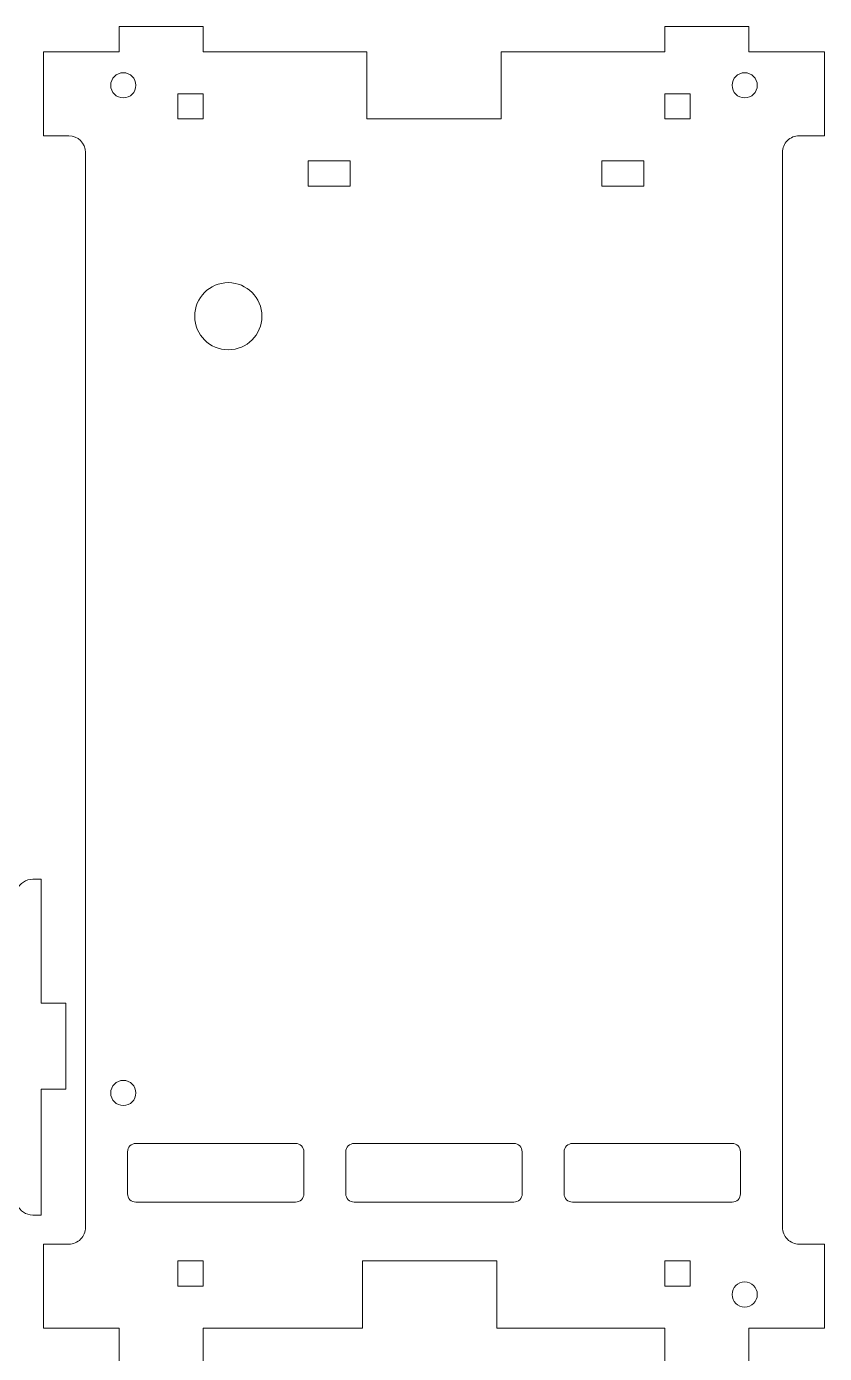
# Model space of a CAD drawing. Header units: millimetres. Extents: x -386 to 231, y -1182 to 269.
# Drawn here: x 9.6 to 104.6, y -275.3 to -117.3 of the extents above; entities that cross this region are included whole.
import ezdxf

# ---------------------------------------------------------------- set-up
doc = ezdxf.new("R2010")
doc.units = ezdxf.units.MM
doc.header["$MEASUREMENT"] = 0
doc.layers.add('3MM_E-CHASSIS', color=7, linetype='Continuous')

msp = doc.modelspace()

# ---------------------------------------------------------------- linework, layer by layer
at = {"layer": '3MM_E-CHASSIS', "color": 175, "lineweight": 9}
for points, knots in [([(95.6054, -120.2888), (95.6054, -120.2888), (104.6054, -120.2888), (104.6054, -120.2888), (104.6054, -120.2888), (104.6054, -120.2888), (104.6054, -130.2888), (104.6054, -130.2888), (104.6054, -130.2888), (104.6054, -130.2888), (101.6054, -130.2888), (101.6054, -130.2888), (101.6054, -130.2888), (101.075, -130.2888), (100.5663, -130.4995), (100.1912, -130.8746), (100.1912, -130.8746), (99.8161, -131.2497), (99.6054, -131.7584), (99.6054, -132.2888), (99.6054, -132.2888), (99.6054, -132.2888), (99.6054, -260.2888), (99.6054, -260.2888), (99.6054, -260.2888), (99.6054, -260.8193), (99.8161, -261.328), (100.1912, -261.703), (100.1912, -261.703), (100.5663, -262.0782), (101.075, -262.2888), (101.6054, -262.2888), (101.6054, -262.2888), (101.6054, -262.2888), (104.6054, -262.2888), (104.6054, -262.2888), (104.6054, -262.2888), (104.6054, -262.2888), (104.6054, -272.2888), (104.6054, -272.2888), (104.6054, -272.2888), (104.6054, -272.2888), (95.6054, -272.2888), (95.6054, -272.2888), (95.6054, -272.2888), (95.6054, -272.2888), (95.6054, -276.2888), (95.6054, -276.2888), (95.6054, -276.2888), (95.6054, -276.8193), (95.3947, -277.328), (95.0196, -277.703), (95.0196, -277.703), (94.6445, -278.0782), (94.1358, -278.2888), (93.6054, -278.2888), (93.6054, -278.2888), (93.6054, -278.2888), (87.6054, -278.2888), (87.6054, -278.2888), (87.6054, -278.2888), (87.075, -278.2888), (86.5663, -278.0782), (86.1912, -277.703), (86.1912, -277.703), (85.8161, -277.328), (85.6054, -276.8193), (85.6054, -276.2888), (85.6054, -276.2888), (85.6054, -276.2888), (85.6054, -272.2888), (85.6054, -272.2888), (85.6054, -272.2888), (85.6054, -272.2888), (65.6054, -272.2888), (65.6054, -272.2888), (65.6054, -272.2888), (65.6054, -272.2888), (65.6054, -264.2888), (65.6054, -264.2888), (65.6054, -264.2888), (65.6054, -264.2888), (49.6054, -264.2888), (49.6054, -264.2888), (49.6054, -264.2888), (49.6054, -264.2888), (49.6054, -272.2888), (49.6054, -272.2888), (49.6054, -272.2888), (49.6054, -272.2888), (30.6054, -272.2888), (30.6054, -272.2888), (30.6054, -272.2888), (30.6054, -272.2888), (30.6054, -276.2888), (30.6054, -276.2888), (30.6054, -276.2888), (30.6054, -276.8193), (30.3947, -277.328), (30.0196, -277.703), (30.0196, -277.703), (29.6445, -278.0782), (29.1358, -278.2888), (28.6054, -278.2888), (28.6054, -278.2888), (28.6054, -278.2888), (22.6054, -278.2888), (22.6054, -278.2888), (22.6054, -278.2888), (22.075, -278.2888), (21.5663, -278.0782), (21.1912, -277.703), (21.1912, -277.703), (20.8161, -277.328), (20.6054, -276.8193), (20.6054, -276.2888), (20.6054, -276.2888), (20.6054, -276.2888), (20.6054, -272.2888), (20.6054, -272.2888), (20.6054, -272.2888), (20.6054, -272.2888), (11.6054, -272.2888), (11.6054, -272.2888), (11.6054, -272.2888), (11.6054, -272.2888), (11.6054, -262.2888), (11.6054, -262.2888), (11.6054, -262.2888), (11.6054, -262.2888), (14.6054, -262.2888), (14.6054, -262.2888), (14.6054, -262.2888), (15.1358, -262.2888), (15.6445, -262.0782), (16.0196, -261.703), (16.0196, -261.703), (16.3947, -261.328), (16.6054, -260.8193), (16.6054, -260.2888), (16.6054, -260.2888), (16.6054, -260.2888), (16.6054, -132.2888), (16.6054, -132.2888), (16.6054, -132.2888), (16.6054, -131.1843), (15.71, -130.2888), (14.6054, -130.2888), (14.6054, -130.2888), (14.6054, -130.2888), (11.6054, -130.2888), (11.6054, -130.2888), (11.6054, -130.2888), (11.6054, -130.2888), (11.6054, -120.2888), (11.6054, -120.2888), (11.6054, -120.2888), (11.6054, -120.2888), (20.6054, -120.2888), (20.6054, -120.2888), (20.6054, -120.2888), (20.6054, -120.2888), (20.6054, -117.2888), (20.6054, -117.2888), (20.6054, -117.2888), (20.6054, -117.2888), (30.6054, -117.2888), (30.6054, -117.2888), (30.6054, -117.2888), (30.6054, -117.2888), (30.6054, -120.2888), (30.6054, -120.2888), (30.6054, -120.2888), (30.6054, -120.2888), (50.1054, -120.2888), (50.1054, -120.2888), (50.1054, -120.2888), (50.1054, -120.2888), (50.1054, -128.2888), (50.1054, -128.2888), (50.1054, -128.2888), (50.1054, -128.2888), (66.1054, -128.2888), (66.1054, -128.2888), (66.1054, -128.2888), (66.1054, -128.2888), (66.1054, -120.2888), (66.1054, -120.2888), (66.1054, -120.2888), (66.1054, -120.2888), (85.6054, -120.2888), (85.6054, -120.2888), (85.6054, -120.2888), (85.6054, -120.2888), (85.6054, -117.2888), (85.6054, -117.2888), (85.6054, -117.2888), (85.6054, -117.2888), (95.6054, -117.2888), (95.6054, -117.2888), (95.6054, -117.2888), (95.6054, -117.2888), (95.6054, -120.2888), (95.6054, -120.2888)], [0, 0, 0, 0, 0.01923077, 0.01923077, 0.01923077, 0.01923077, 0.03846154, 0.03846154, 0.03846154, 0.03846154, 0.05769231, 0.05769231, 0.05769231, 0.05769231, 0.07692308, 0.07692308, 0.07692308, 0.07692308, 0.09615385, 0.09615385, 0.09615385, 0.09615385, 0.11538462, 0.11538462, 0.11538462, 0.11538462, 0.13461538, 0.13461538, 0.13461538, 0.13461538, 0.15384615, 0.15384615, 0.15384615, 0.15384615, 0.17307692, 0.17307692, 0.17307692, 0.17307692, 0.19230769, 0.19230769, 0.19230769, 0.19230769, 0.21153846, 0.21153846, 0.21153846, 0.21153846, 0.23076923, 0.23076923, 0.23076923, 0.23076923, 0.25, 0.25, 0.25, 0.25, 0.26923077, 0.26923077, 0.26923077, 0.26923077, 0.28846154, 0.28846154, 0.28846154, 0.28846154, 0.30769231, 0.30769231, 0.30769231, 0.30769231, 0.32692308, 0.32692308, 0.32692308, 0.32692308, 0.34615385, 0.34615385, 0.34615385, 0.34615385, 0.36538462, 0.36538462, 0.36538462, 0.36538462, 0.38461538, 0.38461538, 0.38461538, 0.38461538, 0.40384615, 0.40384615, 0.40384615, 0.40384615, 0.42307692, 0.42307692, 0.42307692, 0.42307692, 0.44230769, 0.44230769, 0.44230769, 0.44230769, 0.46153846, 0.46153846, 0.46153846, 0.46153846, 0.48076923, 0.48076923, 0.48076923, 0.48076923, 0.5, 0.5, 0.5, 0.5, 0.51923077, 0.51923077, 0.51923077, 0.51923077, 0.53846154, 0.53846154, 0.53846154, 0.53846154, 0.55769231, 0.55769231, 0.55769231, 0.55769231, 0.57692308, 0.57692308, 0.57692308, 0.57692308, 0.59615385, 0.59615385, 0.59615385, 0.59615385, 0.61538462, 0.61538462, 0.61538462, 0.61538462, 0.63461538, 0.63461538, 0.63461538, 0.63461538, 0.65384615, 0.65384615, 0.65384615, 0.65384615, 0.67307692, 0.67307692, 0.67307692, 0.67307692, 0.69230769, 0.69230769, 0.69230769, 0.69230769, 0.71153846, 0.71153846, 0.71153846, 0.71153846, 0.73076923, 0.73076923, 0.73076923, 0.73076923, 0.75, 0.75, 0.75, 0.75, 0.76923077, 0.76923077, 0.76923077, 0.76923077, 0.78846154, 0.78846154, 0.78846154, 0.78846154, 0.80769231, 0.80769231, 0.80769231, 0.80769231, 0.82692308, 0.82692308, 0.82692308, 0.82692308, 0.84615385, 0.84615385, 0.84615385, 0.84615385, 0.86538462, 0.86538462, 0.86538462, 0.86538462, 0.88461538, 0.88461538, 0.88461538, 0.88461538, 0.90384615, 0.90384615, 0.90384615, 0.90384615, 0.92307692, 0.92307692, 0.92307692, 0.92307692, 0.94230769, 0.94230769, 0.94230769, 0.94230769, 0.96153846, 0.96153846, 0.96153846, 0.96153846, 1, 1, 1, 1]), ([(21.1054, -122.7888), (20.277, -122.7888), (19.6054, -123.4604), (19.6054, -124.2888), (19.6054, -124.2888), (19.6054, -125.1173), (20.277, -125.7888), (21.1054, -125.7888), (21.1054, -125.7888), (21.9338, -125.7888), (22.6054, -125.1173), (22.6054, -124.2888), (22.6054, -124.2888), (22.6054, -123.4604), (21.9338, -122.7888), (21.1054, -122.7888)], [0, 0, 0, 0, 0.2, 0.2, 0.2, 0.2, 0.4, 0.4, 0.4, 0.4, 0.6, 0.6, 0.6, 0.6, 1, 1, 1, 1]), ([(95.1054, -122.7888), (94.277, -122.7888), (93.6054, -123.4604), (93.6054, -124.2888), (93.6054, -124.2888), (93.6054, -125.1173), (94.277, -125.7888), (95.1054, -125.7888), (95.1054, -125.7888), (95.9338, -125.7888), (96.6054, -125.1173), (96.6054, -124.2888), (96.6054, -124.2888), (96.6054, -123.4604), (95.9338, -122.7888), (95.1054, -122.7888)], [0, 0, 0, 0, 0.2, 0.2, 0.2, 0.2, 0.4, 0.4, 0.4, 0.4, 0.6, 0.6, 0.6, 0.6, 1, 1, 1, 1]), ([(30.6054, -125.2888), (30.6054, -125.2888), (30.6054, -128.2888), (30.6054, -128.2888), (30.6054, -128.2888), (30.6054, -128.2888), (27.6054, -128.2888), (27.6054, -128.2888), (27.6054, -128.2888), (27.6054, -128.2888), (27.6054, -125.2888), (27.6054, -125.2888), (27.6054, -125.2888), (27.6054, -125.2888), (30.6054, -125.2888), (30.6054, -125.2888)], [0, 0, 0, 0, 0.2, 0.2, 0.2, 0.2, 0.4, 0.4, 0.4, 0.4, 0.6, 0.6, 0.6, 0.6, 1, 1, 1, 1]), ([(88.6054, -125.2888), (88.6054, -125.2888), (88.6054, -128.2888), (88.6054, -128.2888), (88.6054, -128.2888), (88.6054, -128.2888), (85.6054, -128.2888), (85.6054, -128.2888), (85.6054, -128.2888), (85.6054, -128.2888), (85.6054, -125.2888), (85.6054, -125.2888), (85.6054, -125.2888), (85.6054, -125.2888), (88.6054, -125.2888), (88.6054, -125.2888)], [0, 0, 0, 0, 0.2, 0.2, 0.2, 0.2, 0.4, 0.4, 0.4, 0.4, 0.6, 0.6, 0.6, 0.6, 1, 1, 1, 1]), ([(43.1054, -136.2888), (43.1054, -136.2888), (43.1054, -133.2888), (43.1054, -133.2888), (43.1054, -133.2888), (43.1054, -133.2888), (48.1054, -133.2888), (48.1054, -133.2888), (48.1054, -133.2888), (48.1054, -133.2888), (48.1054, -136.2888), (48.1054, -136.2888), (48.1054, -136.2888), (48.1054, -136.2888), (43.1054, -136.2888), (43.1054, -136.2888)], [0, 0, 0, 0, 0.2, 0.2, 0.2, 0.2, 0.4, 0.4, 0.4, 0.4, 0.6, 0.6, 0.6, 0.6, 1, 1, 1, 1]), ([(78.1054, -136.2888), (78.1054, -136.2888), (78.1054, -133.2888), (78.1054, -133.2888), (78.1054, -133.2888), (78.1054, -133.2888), (83.1054, -133.2888), (83.1054, -133.2888), (83.1054, -133.2888), (83.1054, -133.2888), (83.1054, -136.2888), (83.1054, -136.2888), (83.1054, -136.2888), (83.1054, -136.2888), (78.1054, -136.2888), (78.1054, -136.2888)], [0, 0, 0, 0, 0.2, 0.2, 0.2, 0.2, 0.4, 0.4, 0.4, 0.4, 0.6, 0.6, 0.6, 0.6, 1, 1, 1, 1]), ([(33.6054, -147.7888), (31.3963, -147.7888), (29.6054, -149.5797), (29.6054, -151.7888), (29.6054, -151.7888), (29.6054, -153.998), (31.3962, -155.7888), (33.6054, -155.7888), (33.6054, -155.7888), (35.8145, -155.7888), (37.6054, -153.998), (37.6054, -151.7888), (37.6054, -151.7888), (37.6054, -149.5797), (35.8146, -147.7888), (33.6054, -147.7888)], [0, 0, 0, 0, 0.2, 0.2, 0.2, 0.2, 0.4, 0.4, 0.4, 0.4, 0.6, 0.6, 0.6, 0.6, 1, 1, 1, 1]), ([(4.296, -247.5296), (3.3673, -245.2876), (1.1795, -243.8257), (-1.2473, -243.8257), (-1.2473, -243.8257), (-1.2473, -243.8257), (-16.4906, -243.8257), (-16.4906, -243.8257), (-16.4906, -243.8257), (-18.0035, -243.8257), (-19.4605, -244.3972), (-20.5699, -245.4258), (-20.5699, -245.4258), (-24.1501, -248.7451), (-29.7239, -248.6045), (-33.1323, -245.109), (-33.1323, -245.109), (-36.5408, -241.6135), (-36.5408, -236.038), (-33.1324, -232.5425), (-33.1324, -232.5425), (-29.7239, -229.0471), (-24.1502, -228.9065), (-20.5699, -232.2257), (-20.5699, -232.2257), (-19.4605, -233.2543), (-18.0035, -233.8257), (-16.4906, -233.8257), (-16.4906, -233.8257), (-16.4906, -233.8257), (-1.2473, -233.8257), (-1.2473, -233.8257), (-1.2473, -233.8257), (1.1795, -233.8257), (3.3673, -232.3639), (4.296, -230.1219), (4.296, -230.1219), (4.296, -230.1219), (8.4636, -220.0604), (8.4636, -220.0604), (8.4636, -220.0604), (8.7731, -219.313), (9.5024, -218.8257), (10.3113, -218.8257), (10.3113, -218.8257), (10.3113, -218.8257), (11.3113, -218.8257), (11.3113, -218.8257), (11.3113, -218.8257), (11.3113, -218.8257), (11.3113, -233.6035), (11.3113, -233.6035), (11.3113, -233.6035), (11.3113, -233.6035), (14.2522, -233.6035), (14.2522, -233.6035), (14.2522, -233.6035), (14.2522, -233.6035), (14.2601, -243.8257), (14.2601, -243.8257), (14.2601, -243.8257), (14.2601, -243.8257), (11.3113, -243.8257), (11.3113, -243.8257), (11.3113, -243.8257), (11.3113, -243.8257), (11.3113, -258.8257), (11.3113, -258.8257), (11.3113, -258.8257), (11.3113, -258.8257), (10.3113, -258.8257), (10.3113, -258.8257), (10.3113, -258.8257), (9.5024, -258.8257), (8.7731, -258.3385), (8.4636, -257.5911), (8.4636, -257.5911), (8.4636, -257.5911), (4.296, -247.5296), (4.296, -247.5296)], [0, 0, 0, 0, 0.04761905, 0.04761905, 0.04761905, 0.04761905, 0.0952381, 0.0952381, 0.0952381, 0.0952381, 0.14285714, 0.14285714, 0.14285714, 0.14285714, 0.19047619, 0.19047619, 0.19047619, 0.19047619, 0.23809524, 0.23809524, 0.23809524, 0.23809524, 0.28571429, 0.28571429, 0.28571429, 0.28571429, 0.33333333, 0.33333333, 0.33333333, 0.33333333, 0.38095238, 0.38095238, 0.38095238, 0.38095238, 0.42857143, 0.42857143, 0.42857143, 0.42857143, 0.47619048, 0.47619048, 0.47619048, 0.47619048, 0.52380952, 0.52380952, 0.52380952, 0.52380952, 0.57142857, 0.57142857, 0.57142857, 0.57142857, 0.61904762, 0.61904762, 0.61904762, 0.61904762, 0.66666667, 0.66666667, 0.66666667, 0.66666667, 0.71428571, 0.71428571, 0.71428571, 0.71428571, 0.76190476, 0.76190476, 0.76190476, 0.76190476, 0.80952381, 0.80952381, 0.80952381, 0.80952381, 0.85714286, 0.85714286, 0.85714286, 0.85714286, 0.9047619, 0.9047619, 0.9047619, 0.9047619, 1, 1, 1, 1]), ([(21.1054, -242.7888), (20.277, -242.7888), (19.6054, -243.4604), (19.6054, -244.2888), (19.6054, -244.2888), (19.6054, -245.1173), (20.277, -245.7888), (21.1054, -245.7888), (21.1054, -245.7888), (21.9338, -245.7888), (22.6054, -245.1173), (22.6054, -244.2888), (22.6054, -244.2888), (22.6054, -243.4604), (21.9338, -242.7888), (21.1054, -242.7888)], [0, 0, 0, 0, 0.2, 0.2, 0.2, 0.2, 0.4, 0.4, 0.4, 0.4, 0.6, 0.6, 0.6, 0.6, 1, 1, 1, 1]), ([(21.6054, -256.2888), (21.6054, -256.2888), (21.6054, -251.2888), (21.6054, -251.2888), (21.6054, -251.2888), (21.6054, -251.0236), (21.7108, -250.7693), (21.8983, -250.5817), (21.8983, -250.5817), (22.0858, -250.3942), (22.3402, -250.2888), (22.6054, -250.2888), (22.6054, -250.2888), (22.6054, -250.2888), (41.6054, -250.2888), (41.6054, -250.2888), (41.6054, -250.2888), (42.1577, -250.2888), (42.6054, -250.7365), (42.6054, -251.2888), (42.6054, -251.2888), (42.6054, -251.2888), (42.6054, -256.2888), (42.6054, -256.2888), (42.6054, -256.2888), (42.6054, -256.554), (42.5, -256.8085), (42.3125, -256.996), (42.3125, -256.996), (42.125, -257.1835), (41.8706, -257.2888), (41.6054, -257.2888), (41.6054, -257.2888), (41.6054, -257.2888), (22.6054, -257.2888), (22.6054, -257.2888), (22.6054, -257.2888), (22.3402, -257.2888), (22.0858, -257.1835), (21.8983, -256.996), (21.8983, -256.996), (21.7108, -256.8085), (21.6054, -256.554), (21.6054, -256.2888)], [0, 0, 0, 0, 0.08333333, 0.08333333, 0.08333333, 0.08333333, 0.16666667, 0.16666667, 0.16666667, 0.16666667, 0.25, 0.25, 0.25, 0.25, 0.33333333, 0.33333333, 0.33333333, 0.33333333, 0.41666667, 0.41666667, 0.41666667, 0.41666667, 0.5, 0.5, 0.5, 0.5, 0.58333333, 0.58333333, 0.58333333, 0.58333333, 0.66666667, 0.66666667, 0.66666667, 0.66666667, 0.75, 0.75, 0.75, 0.75, 0.83333333, 0.83333333, 0.83333333, 0.83333333, 1, 1, 1, 1]), ([(47.6054, -256.2888), (47.6054, -256.2888), (47.6054, -251.2888), (47.6054, -251.2888), (47.6054, -251.2888), (47.6054, -251.0236), (47.7108, -250.7693), (47.8983, -250.5817), (47.8983, -250.5817), (48.0858, -250.3942), (48.3402, -250.2888), (48.6054, -250.2888), (48.6054, -250.2888), (48.6054, -250.2888), (67.6054, -250.2888), (67.6054, -250.2888), (67.6054, -250.2888), (68.1577, -250.2888), (68.6054, -250.7365), (68.6054, -251.2888), (68.6054, -251.2888), (68.6054, -251.2888), (68.6054, -256.2888), (68.6054, -256.2888), (68.6054, -256.2888), (68.6054, -256.554), (68.5, -256.8085), (68.3125, -256.996), (68.3125, -256.996), (68.125, -257.1835), (67.8706, -257.2888), (67.6054, -257.2888), (67.6054, -257.2888), (67.6054, -257.2888), (48.6054, -257.2888), (48.6054, -257.2888), (48.6054, -257.2888), (48.3402, -257.2888), (48.0858, -257.1835), (47.8983, -256.996), (47.8983, -256.996), (47.7108, -256.8085), (47.6054, -256.554), (47.6054, -256.2888)], [0, 0, 0, 0, 0.08333333, 0.08333333, 0.08333333, 0.08333333, 0.16666667, 0.16666667, 0.16666667, 0.16666667, 0.25, 0.25, 0.25, 0.25, 0.33333333, 0.33333333, 0.33333333, 0.33333333, 0.41666667, 0.41666667, 0.41666667, 0.41666667, 0.5, 0.5, 0.5, 0.5, 0.58333333, 0.58333333, 0.58333333, 0.58333333, 0.66666667, 0.66666667, 0.66666667, 0.66666667, 0.75, 0.75, 0.75, 0.75, 0.83333333, 0.83333333, 0.83333333, 0.83333333, 1, 1, 1, 1]), ([(73.6054, -256.2888), (73.6054, -256.2888), (73.6054, -251.2888), (73.6054, -251.2888), (73.6054, -251.2888), (73.6054, -251.0236), (73.7108, -250.7693), (73.8983, -250.5817), (73.8983, -250.5817), (74.0858, -250.3942), (74.3402, -250.2888), (74.6054, -250.2888), (74.6054, -250.2888), (74.6054, -250.2888), (93.6054, -250.2888), (93.6054, -250.2888), (93.6054, -250.2888), (94.1577, -250.2888), (94.6054, -250.7365), (94.6054, -251.2888), (94.6054, -251.2888), (94.6054, -251.2888), (94.6054, -256.2888), (94.6054, -256.2888), (94.6054, -256.2888), (94.6054, -256.554), (94.5, -256.8085), (94.3125, -256.996), (94.3125, -256.996), (94.125, -257.1835), (93.8706, -257.2888), (93.6054, -257.2888), (93.6054, -257.2888), (93.6054, -257.2888), (74.6054, -257.2888), (74.6054, -257.2888), (74.6054, -257.2888), (74.3402, -257.2888), (74.0858, -257.1835), (73.8983, -256.996), (73.8983, -256.996), (73.7108, -256.8085), (73.6054, -256.554), (73.6054, -256.2888)], [0, 0, 0, 0, 0.08333333, 0.08333333, 0.08333333, 0.08333333, 0.16666667, 0.16666667, 0.16666667, 0.16666667, 0.25, 0.25, 0.25, 0.25, 0.33333333, 0.33333333, 0.33333333, 0.33333333, 0.41666667, 0.41666667, 0.41666667, 0.41666667, 0.5, 0.5, 0.5, 0.5, 0.58333333, 0.58333333, 0.58333333, 0.58333333, 0.66666667, 0.66666667, 0.66666667, 0.66666667, 0.75, 0.75, 0.75, 0.75, 0.83333333, 0.83333333, 0.83333333, 0.83333333, 1, 1, 1, 1]), ([(27.6054, -267.2888), (27.6054, -267.2888), (27.6054, -264.2888), (27.6054, -264.2888), (27.6054, -264.2888), (27.6054, -264.2888), (30.6054, -264.2888), (30.6054, -264.2888), (30.6054, -264.2888), (30.6054, -264.2888), (30.6054, -267.2888), (30.6054, -267.2888), (30.6054, -267.2888), (30.6054, -267.2888), (27.6054, -267.2888), (27.6054, -267.2888)], [0, 0, 0, 0, 0.2, 0.2, 0.2, 0.2, 0.4, 0.4, 0.4, 0.4, 0.6, 0.6, 0.6, 0.6, 1, 1, 1, 1]), ([(85.6054, -267.2888), (85.6054, -267.2888), (85.6054, -264.2888), (85.6054, -264.2888), (85.6054, -264.2888), (85.6054, -264.2888), (88.6054, -264.2888), (88.6054, -264.2888), (88.6054, -264.2888), (88.6054, -264.2888), (88.6054, -267.2888), (88.6054, -267.2888), (88.6054, -267.2888), (88.6054, -267.2888), (85.6054, -267.2888), (85.6054, -267.2888)], [0, 0, 0, 0, 0.2, 0.2, 0.2, 0.2, 0.4, 0.4, 0.4, 0.4, 0.6, 0.6, 0.6, 0.6, 1, 1, 1, 1]), ([(95.1054, -266.7888), (94.277, -266.7888), (93.6054, -267.4604), (93.6054, -268.2888), (93.6054, -268.2888), (93.6054, -269.1173), (94.277, -269.7888), (95.1054, -269.7888), (95.1054, -269.7888), (95.9338, -269.7888), (96.6054, -269.1173), (96.6054, -268.2888), (96.6054, -268.2888), (96.6054, -267.4604), (95.9338, -266.7888), (95.1054, -266.7888)], [0, 0, 0, 0, 0.2, 0.2, 0.2, 0.2, 0.4, 0.4, 0.4, 0.4, 0.6, 0.6, 0.6, 0.6, 1, 1, 1, 1])]:
    msp.add_open_spline(points, degree=3, knots=knots, dxfattribs=at)

doc.saveas('drawing.dxf')
